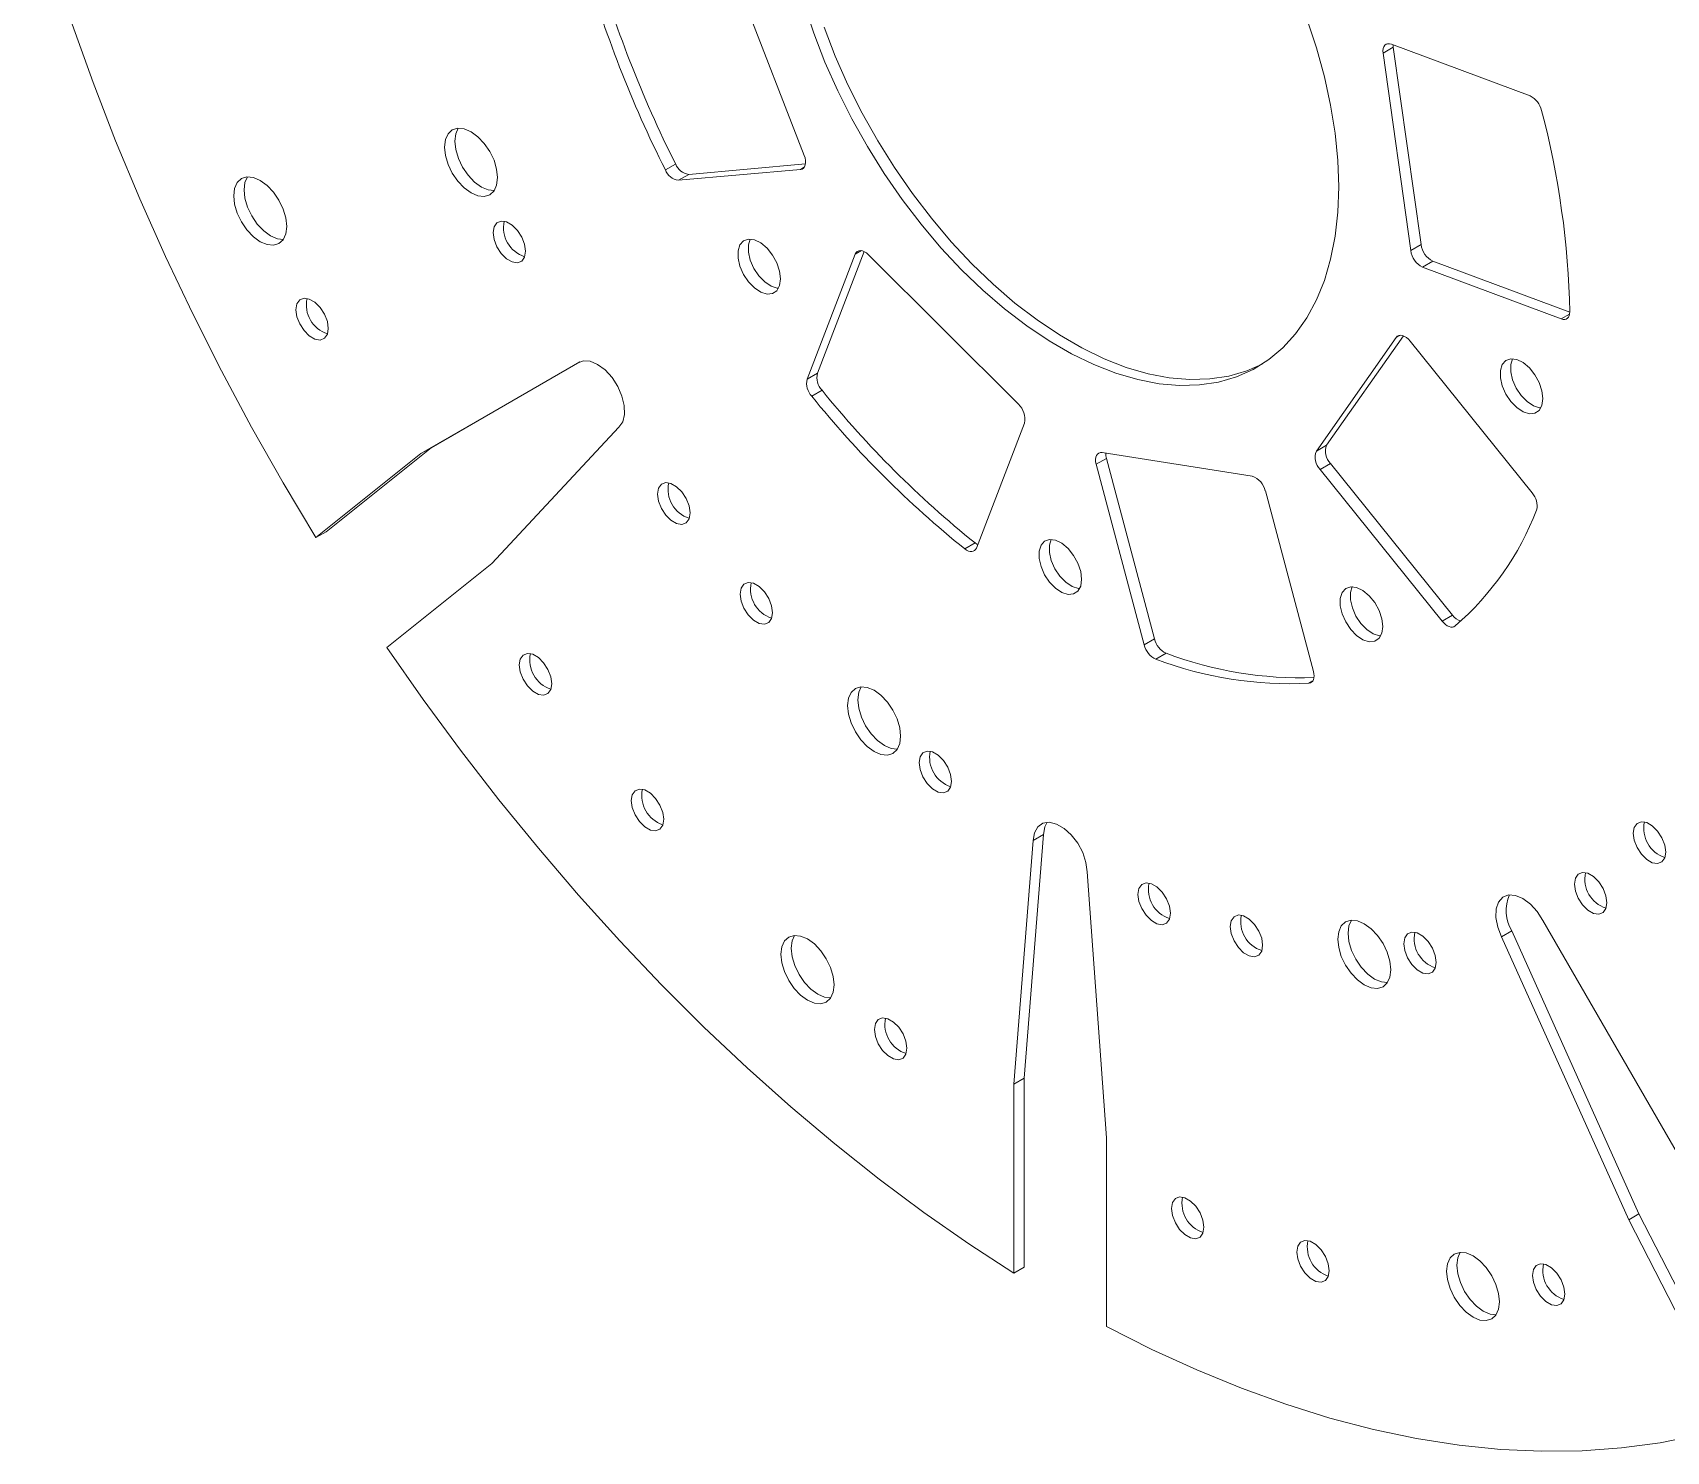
# Model space of a CAD drawing. Header units: millimetres. Extents: x 764 to 1780, y 1208 to 1927.
# Drawn here: x 1467.9 to 1636.2, y 1502.8 to 1649 of the extents above; entities that cross this region are included whole.
import ezdxf

# ---------------------------------------------------------------- set-up
doc = ezdxf.new("R2010")
doc.units = ezdxf.units.MM

msp = doc.modelspace()

# ---------------------------------------------------------------- linework, layer by layer
at = {"color": 7, "linetype": 'Continuous', "lineweight": 15}
for p, q in [((1547.378, 1636.339), (1539.158, 1657.526)), ((1608.077, 1647.485), (1607.016, 1646.873)), ((1607.016, 1646.873), (1609.871, 1626.529)), ((1622.162, 1642.457), (1607.876, 1647.795)), ((1608.061, 1647.726), (1608.077, 1647.485)), ((1608.077, 1647.485), (1610.931, 1627.141)), ((1533.075, 1634.834), (1534.135, 1635.447)), ((1534.427, 1633.767), (1546.99, 1634.89)), ((1535.488, 1634.379), (1547.506, 1635.454)), ((1535.488, 1634.379), (1534.427, 1633.767)), ((1552.637, 1626.159), (1547.675, 1613.282)), ((1553.565, 1626.427), (1548.736, 1613.894)), ((1569.445, 1610.695), (1553.996, 1626.106)), ((1609.871, 1626.529), (1610.931, 1627.141)), ((1612.16, 1625.438), (1611.1, 1624.826)), ((1611.1, 1624.826), (1625.386, 1619.488)), ((1612.16, 1625.438), (1626.262, 1620.169)), ((1609.117, 1617.736), (1601.211, 1606.487)), ((1608.371, 1617.57), (1600.151, 1605.875)), ((1622.382, 1601.554), (1609.82, 1617.182)), ((1524.026, 1614.924), (1507.885, 1605.603)), ((1524.248, 1615.051), (1508.946, 1606.215)), ((1524.246, 1615.051), (1524.026, 1614.924)), ((1547.675, 1613.282), (1548.736, 1613.894)), ((1549.215, 1612.13), (1548.155, 1611.517)), ((1515.189, 1594.289), (1528.29, 1608.331)), ((1565.117, 1595.882), (1570.079, 1608.759)), ((1508.946, 1606.215), (1498.112, 1597.56)), ((1508.946, 1606.215), (1507.885, 1605.603)), ((1600.151, 1605.875), (1601.211, 1606.487)), ((1507.885, 1605.603), (1497.052, 1596.948)), ((1578.511, 1605.116), (1577.45, 1604.504)), ((1577.45, 1604.504), (1582.411, 1585.898)), ((1593.533, 1603.283), (1578.084, 1605.708)), ((1578.511, 1605.116), (1583.472, 1586.511)), ((1601.599, 1604.59), (1600.539, 1603.977)), ((1601.599, 1604.59), (1614.162, 1588.961)), ((1600.539, 1603.977), (1613.102, 1588.349)), ((1599.854, 1583.16), (1594.892, 1601.766)), ((1498.112, 1597.56), (1497.052, 1596.948)), ((1563.922, 1595.788), (1564.982, 1596.4)), ((1504.364, 1585.641), (1515.189, 1594.289)), ((1613.102, 1588.349), (1614.162, 1588.961)), ((1582.411, 1585.898), (1583.472, 1586.511)), ((1584.668, 1585.036), (1583.607, 1584.424)), ((1570.981, 1565.743), (1568.991, 1540.632)), ((1572.042, 1566.355), (1570.052, 1541.244)), ((1572.042, 1566.355), (1570.981, 1565.743)), ((1578.537, 1535.105), (1576.547, 1562.53)), ((1639.652, 1529.523), (1623.501, 1557.497)), ((1620.299, 1556.44), (1619.238, 1555.827)), ((1619.238, 1555.827), (1632.331, 1526.676)), ((1620.299, 1556.44), (1633.392, 1527.288)), ((1570.052, 1541.244), (1568.991, 1540.632)), ((1568.991, 1540.632), (1568.991, 1521.169)), ((1570.052, 1541.244), (1570.052, 1521.782)), ((1578.537, 1515.659), (1578.537, 1535.105)), ((1633.392, 1527.288), (1632.331, 1526.676)), ((1633.392, 1527.288), (1644.225, 1506.125)), ((1632.331, 1526.676), (1643.165, 1505.513)), ((1570.052, 1521.782), (1568.991, 1521.169))]:
    msp.add_line(p, q, dxfattribs=at)
at = {"color": 8, "linetype": 'Continuous', "lineweight": 15}
for p, q in [((1546.99, 1634.89), (1547.378, 1635.114)), ((1553.271, 1626.525), (1552.637, 1626.159)), ((1625.386, 1619.488), (1626.246, 1619.984)), ((1608.759, 1617.795), (1608.371, 1617.57)), ((1599.374, 1581.949), (1599.783, 1582.185))]:
    msp.add_line(p, q, dxfattribs=at)
at = {"color": 7, "linetype": 'Continuous', "lineweight": 15, "flags": 128}
for points in [[(1462.664, 1685.578), (1463.758, 1679.718), (1465.036, 1673.809), (1466.496, 1667.859), (1468.136, 1661.878), (1469.953, 1655.877), (1471.944, 1649.865), (1474.105, 1643.853), (1476.434, 1637.851), (1478.926, 1631.869), (1481.577, 1625.916), (1484.382, 1620.004), (1487.338, 1614.141), (1490.438, 1608.337), (1493.678, 1602.603), (1497.052, 1596.948)], [(1547.369, 1651.911), (1548.36, 1648.928), (1549.515, 1645.951), (1550.828, 1642.997), (1552.289, 1640.087), (1553.89, 1637.239), (1555.619, 1634.471), (1557.466, 1631.802), (1559.419, 1629.248), (1561.465, 1626.827), (1563.591, 1624.554), (1565.782, 1622.444), (1568.026, 1620.511), (1570.306, 1618.766), (1572.609, 1617.222), (1574.92, 1615.888), (1577.223, 1614.773), (1579.503, 1613.885), (1581.747, 1613.228), (1583.938, 1612.808), (1586.064, 1612.627), (1588.11, 1612.685), (1590.063, 1612.984), (1591.91, 1613.521), (1593.639, 1614.292), (1595.24, 1615.292), (1596.701, 1616.515), (1598.014, 1617.953), (1599.169, 1619.597), (1600.159, 1621.436), (1600.979, 1623.457), (1601.622, 1625.649), (1602.084, 1627.996), (1602.362, 1630.484), (1602.455, 1633.096)], [(1602.455, 1633.096), (1602.362, 1635.816), (1602.084, 1638.626), (1601.622, 1641.507), (1600.979, 1644.44), (1600.159, 1647.408), (1599.169, 1650.39)], [(1549.421, 1649.541), (1550.576, 1646.563), (1551.888, 1643.609), (1553.35, 1640.699), (1554.95, 1637.851), (1556.68, 1635.083), (1558.527, 1632.414), (1560.48, 1629.861), (1562.526, 1627.44), (1564.651, 1625.167), (1566.843, 1623.057), (1569.086, 1621.123), (1571.367, 1619.379), (1573.67, 1617.834), (1575.98, 1616.5), (1578.283, 1615.386), (1580.564, 1614.497), (1582.807, 1613.841), (1584.999, 1613.42), (1587.125, 1613.239), (1589.171, 1613.298), (1591.123, 1613.596), (1592.97, 1614.133), (1594.574, 1614.838)], [(1607.016, 1646.873), (1607, 1647.121), (1607.025, 1647.345), (1607.09, 1647.536), (1607.192, 1647.687), (1607.327, 1647.791), (1607.491, 1647.845), (1607.676, 1647.846), (1607.876, 1647.795)], [(1515.785, 1634.041), (1515.692, 1634.911), (1515.419, 1635.829), (1514.985, 1636.733), (1514.42, 1637.561), (1513.761, 1638.256), (1513.054, 1638.772), (1512.347, 1639.072), (1511.688, 1639.138), (1511.123, 1638.963), (1510.689, 1638.56), (1510.416, 1637.957), (1510.323, 1637.195), (1510.416, 1636.325), (1510.689, 1635.406), (1511.123, 1634.503), (1511.688, 1633.675), (1512.347, 1632.98), (1513.054, 1632.464), (1513.761, 1632.163), (1514.42, 1632.098), (1514.985, 1632.273), (1515.419, 1632.675), (1515.692, 1633.279), (1515.785, 1634.041)], [(1511.728, 1639.141), (1511.477, 1638.569), (1511.384, 1637.807), (1511.477, 1636.937), (1511.749, 1636.019), (1512.184, 1635.115), (1512.749, 1634.287), (1513.408, 1633.592), (1514.115, 1633.076), (1514.822, 1632.776), (1515.441, 1632.707)], [(1547.378, 1636.339), (1547.464, 1636.071), (1547.511, 1635.81), (1547.518, 1635.566), (1547.484, 1635.349), (1547.411, 1635.166), (1547.301, 1635.026), (1547.159, 1634.933), (1546.99, 1634.89)], [(1494.064, 1629.017), (1493.971, 1629.887), (1493.698, 1630.806), (1493.264, 1631.709), (1492.699, 1632.537), (1492.04, 1633.232), (1491.333, 1633.748), (1490.626, 1634.049), (1489.967, 1634.114), (1489.402, 1633.939), (1488.968, 1633.537), (1488.695, 1632.933), (1488.602, 1632.171), (1488.695, 1631.301), (1488.968, 1630.383), (1489.402, 1629.479), (1489.967, 1628.651), (1490.626, 1627.956), (1491.333, 1627.44), (1492.04, 1627.14), (1492.699, 1627.074), (1493.264, 1627.249), (1493.698, 1627.652), (1493.971, 1628.255), (1494.064, 1629.017)], [(1490.007, 1634.117), (1489.756, 1633.546), (1489.663, 1632.783), (1489.756, 1631.913), (1490.028, 1630.995), (1490.462, 1630.091), (1491.028, 1629.263), (1491.687, 1628.568), (1492.394, 1628.053), (1493.101, 1627.752), (1493.72, 1627.684)], [(1518.661, 1626.458), (1518.56, 1627.176), (1518.27, 1627.924), (1517.825, 1628.611), (1517.28, 1629.155), (1516.7, 1629.49), (1516.155, 1629.575), (1515.71, 1629.401), (1515.42, 1628.988), (1515.32, 1628.387), (1515.42, 1627.669), (1515.71, 1626.921), (1516.155, 1626.234), (1516.7, 1625.69), (1517.28, 1625.355), (1517.825, 1625.27), (1518.27, 1625.444), (1518.56, 1625.856), (1518.661, 1626.458)], [(1544.944, 1623.606), (1544.847, 1624.412), (1544.562, 1625.258), (1544.116, 1626.071), (1543.548, 1626.778), (1542.908, 1627.316), (1542.254, 1627.637), (1541.643, 1627.713), (1541.13, 1627.537), (1540.761, 1627.124), (1540.567, 1626.512), (1540.567, 1625.754), (1540.761, 1624.919), (1541.13, 1624.079), (1541.643, 1623.311), (1542.254, 1622.681), (1542.908, 1622.247), (1543.548, 1622.047), (1544.116, 1622.097), (1544.562, 1622.395), (1544.847, 1622.913), (1544.944, 1623.606)], [(1541.811, 1627.717), (1541.628, 1627.124), (1541.628, 1626.366), (1541.821, 1625.531), (1542.191, 1624.692), (1542.704, 1623.923), (1543.314, 1623.294), (1543.969, 1622.86), (1544.608, 1622.659), (1544.737, 1622.648)], [(1552.637, 1626.159), (1552.727, 1626.324), (1552.851, 1626.444), (1553.006, 1626.515), (1553.185, 1626.534), (1553.381, 1626.5), (1553.587, 1626.415), (1553.795, 1626.282), (1553.996, 1626.106)], [(1498.348, 1618.502), (1498.247, 1619.22), (1497.957, 1619.968), (1497.513, 1620.655), (1496.967, 1621.199), (1496.387, 1621.534), (1495.842, 1621.619), (1495.398, 1621.445), (1495.107, 1621.032), (1495.007, 1620.431), (1495.107, 1619.713), (1495.398, 1618.965), (1495.842, 1618.278), (1496.387, 1617.734), (1496.967, 1617.399), (1497.513, 1617.314), (1497.957, 1617.488), (1498.247, 1617.9), (1498.348, 1618.502)], [(1626.262, 1620.205), (1626.248, 1619.998), (1626.202, 1619.816), (1626.125, 1619.664), (1626.019, 1619.548), (1625.887, 1619.47), (1625.735, 1619.434), (1625.566, 1619.439), (1625.386, 1619.488)], [(1608.371, 1617.57), (1608.492, 1617.696), (1608.643, 1617.772), (1608.82, 1617.797), (1609.015, 1617.769), (1609.22, 1617.69), (1609.428, 1617.562), (1609.63, 1617.391), (1609.82, 1617.182)], [(1528.29, 1608.331), (1528.68, 1608.881), (1528.87, 1609.641), (1528.845, 1610.553), (1528.606, 1611.544), (1528.172, 1612.538), (1527.577, 1613.458), (1526.867, 1614.232), (1526.098, 1614.8), (1525.329, 1615.118), (1524.62, 1615.16), (1524.026, 1614.924)], [(1623.492, 1611.275), (1623.394, 1612.08), (1623.11, 1612.927), (1622.664, 1613.74), (1622.095, 1614.447), (1621.456, 1614.985), (1620.802, 1615.306), (1620.191, 1615.382), (1619.678, 1615.205), (1619.308, 1614.793), (1619.115, 1614.181), (1619.115, 1613.423), (1619.308, 1612.587), (1619.678, 1611.748), (1620.191, 1610.98), (1620.802, 1610.35), (1621.456, 1609.916), (1622.095, 1609.715), (1622.664, 1609.766), (1623.11, 1610.064), (1623.394, 1610.582), (1623.492, 1611.275)], [(1620.359, 1615.386), (1620.176, 1614.793), (1620.176, 1614.035), (1620.369, 1613.2), (1620.739, 1612.36), (1621.252, 1611.592), (1621.862, 1610.963), (1622.516, 1610.528), (1623.156, 1610.328), (1623.285, 1610.317)], [(1577.45, 1604.504), (1577.398, 1604.766), (1577.387, 1605.013), (1577.416, 1605.233), (1577.485, 1605.42), (1577.591, 1605.565), (1577.73, 1605.664), (1577.896, 1605.712), (1578.084, 1605.708)], [(1535.614, 1599.503), (1535.513, 1600.221), (1535.223, 1600.968), (1534.778, 1601.656), (1534.233, 1602.199), (1533.653, 1602.534), (1533.108, 1602.62), (1532.663, 1602.446), (1532.373, 1602.033), (1532.273, 1601.431), (1532.373, 1600.714), (1532.663, 1599.966), (1533.108, 1599.279), (1533.653, 1598.735), (1534.233, 1598.4), (1534.778, 1598.314), (1535.223, 1598.488), (1535.513, 1598.901), (1535.614, 1599.503)], [(1565.117, 1595.882), (1565.038, 1595.732), (1564.931, 1595.618), (1564.798, 1595.543), (1564.645, 1595.509), (1564.475, 1595.517), (1564.294, 1595.568), (1564.108, 1595.659), (1563.922, 1595.788)], [(1564.982, 1596.4), (1565.168, 1596.272), (1565.25, 1596.227)], [(1575.965, 1592.66), (1575.868, 1593.465), (1575.583, 1594.312), (1575.137, 1595.125), (1574.568, 1595.832), (1573.929, 1596.37), (1573.275, 1596.691), (1572.664, 1596.767), (1572.151, 1596.59), (1571.782, 1596.178), (1571.588, 1595.566), (1571.588, 1594.808), (1571.782, 1593.972), (1572.151, 1593.133), (1572.664, 1592.365), (1573.275, 1591.735), (1573.929, 1591.301), (1574.568, 1591.1), (1575.137, 1591.151), (1575.583, 1591.449), (1575.868, 1591.967), (1575.965, 1592.66)], [(1572.832, 1596.771), (1572.649, 1596.178), (1572.649, 1595.42), (1572.842, 1594.585), (1573.212, 1593.745), (1573.725, 1592.977), (1574.335, 1592.348), (1574.99, 1591.913), (1575.629, 1591.713), (1575.758, 1591.702)], [(1544.113, 1589.211), (1544.012, 1589.929), (1543.722, 1590.677), (1543.278, 1591.364), (1542.733, 1591.908), (1542.153, 1592.243), (1541.607, 1592.329), (1541.163, 1592.155), (1540.873, 1591.742), (1540.772, 1591.14), (1540.873, 1590.422), (1541.163, 1589.675), (1541.607, 1588.987), (1542.153, 1588.444), (1542.733, 1588.109), (1543.278, 1588.023), (1543.722, 1588.197), (1544.012, 1588.61), (1544.113, 1589.211)], [(1606.986, 1587.79), (1606.888, 1588.596), (1606.604, 1589.442), (1606.158, 1590.255), (1605.589, 1590.962), (1604.95, 1591.5), (1604.296, 1591.821), (1603.685, 1591.897), (1603.172, 1591.721), (1602.802, 1591.308), (1602.609, 1590.696), (1602.609, 1589.938), (1602.802, 1589.103), (1603.172, 1588.263), (1603.685, 1587.495), (1604.296, 1586.865), (1604.95, 1586.431), (1605.589, 1586.231), (1606.158, 1586.281), (1606.604, 1586.579), (1606.888, 1587.097), (1606.986, 1587.79)], [(1603.853, 1591.901), (1603.67, 1591.308), (1603.67, 1590.55), (1603.863, 1589.715), (1604.233, 1588.876), (1604.746, 1588.107), (1605.356, 1587.478), (1606.011, 1587.043), (1606.65, 1586.843), (1606.779, 1586.832)], [(1614.454, 1587.855), (1614.324, 1587.776), (1614.172, 1587.738), (1614.004, 1587.742), (1613.824, 1587.788), (1613.638, 1587.876), (1613.451, 1588.001), (1613.271, 1588.16), (1613.102, 1588.349)], [(1504.364, 1585.641), (1508.112, 1580.284), (1511.97, 1575.043), (1515.931, 1569.928), (1519.99, 1564.946), (1524.138, 1560.106), (1528.37, 1555.417), (1532.677, 1550.885), (1537.054, 1546.519), (1541.492, 1542.326), (1545.985, 1538.312), (1550.523, 1534.486), (1555.101, 1530.852), (1559.71, 1527.418), (1564.343, 1524.189), (1568.991, 1521.169)], [(1521.366, 1581.903), (1521.266, 1582.621), (1520.976, 1583.368), (1520.531, 1584.055), (1519.986, 1584.599), (1519.406, 1584.934), (1518.861, 1585.02), (1518.416, 1584.846), (1518.126, 1584.433), (1518.025, 1583.831), (1518.126, 1583.113), (1518.416, 1582.366), (1518.861, 1581.679), (1519.406, 1581.135), (1519.986, 1580.8), (1520.531, 1580.714), (1520.976, 1580.888), (1521.266, 1581.301), (1521.366, 1581.903)], [(1599.854, 1583.16), (1599.902, 1582.924), (1599.918, 1582.7), (1599.9, 1582.495), (1599.851, 1582.316), (1599.771, 1582.167), (1599.662, 1582.055), (1599.529, 1581.981), (1599.374, 1581.949)], [(1557.314, 1576.489), (1557.221, 1577.359), (1556.948, 1578.277), (1556.514, 1579.181), (1555.948, 1580.008), (1555.289, 1580.704), (1554.582, 1581.219), (1553.876, 1581.52), (1553.217, 1581.585), (1552.651, 1581.41), (1552.217, 1581.008), (1551.944, 1580.405), (1551.851, 1579.642), (1551.944, 1578.772), (1552.217, 1577.854), (1552.651, 1576.95), (1553.217, 1576.122), (1553.876, 1575.427), (1554.582, 1574.912), (1555.289, 1574.611), (1555.948, 1574.546), (1556.514, 1574.72), (1556.948, 1575.123), (1557.221, 1575.726), (1557.314, 1576.489)], [(1553.256, 1581.588), (1553.005, 1581.017), (1552.912, 1580.254), (1553.005, 1579.384), (1553.278, 1578.466), (1553.712, 1577.562), (1554.277, 1576.735), (1554.936, 1576.039), (1555.643, 1575.524), (1556.35, 1575.223), (1556.97, 1575.155)], [(1562.565, 1571.841), (1562.465, 1572.559), (1562.174, 1573.307), (1561.73, 1573.994), (1561.185, 1574.538), (1560.605, 1574.873), (1560.059, 1574.958), (1559.615, 1574.784), (1559.325, 1574.371), (1559.224, 1573.77), (1559.325, 1573.052), (1559.615, 1572.304), (1560.059, 1571.617), (1560.605, 1571.073), (1561.185, 1570.738), (1561.73, 1570.653), (1562.174, 1570.827), (1562.465, 1571.239), (1562.565, 1571.841)], [(1532.907, 1567.929), (1532.806, 1568.647), (1532.516, 1569.395), (1532.072, 1570.082), (1531.526, 1570.626), (1530.946, 1570.961), (1530.401, 1571.047), (1529.957, 1570.872), (1529.666, 1570.46), (1529.566, 1569.858), (1529.666, 1569.14), (1529.957, 1568.393), (1530.401, 1567.705), (1530.946, 1567.161), (1531.526, 1566.827), (1532.072, 1566.741), (1532.516, 1566.915), (1532.806, 1567.328), (1532.907, 1567.929)], [(1576.547, 1562.53), (1576.414, 1563.49), (1576.075, 1564.493), (1575.557, 1565.46), (1574.899, 1566.316), (1574.152, 1566.995), (1573.375, 1567.443), (1572.629, 1567.626), (1571.971, 1567.53), (1571.452, 1567.162), (1571.113, 1566.55), (1570.981, 1565.743)], [(1572.398, 1567.625), (1572.174, 1567.162), (1572.042, 1566.355)], [(1636.145, 1564.559), (1636.045, 1565.277), (1635.754, 1566.024), (1635.31, 1566.712), (1634.765, 1567.256), (1634.185, 1567.59), (1633.639, 1567.676), (1633.195, 1567.502), (1632.905, 1567.089), (1632.804, 1566.488), (1632.905, 1565.77), (1633.195, 1565.022), (1633.639, 1564.335), (1634.185, 1563.791), (1634.765, 1563.456), (1635.31, 1563.37), (1635.754, 1563.544), (1636.045, 1563.957), (1636.145, 1564.559)], [(1630.077, 1559.331), (1629.977, 1560.049), (1629.686, 1560.797), (1629.242, 1561.484), (1628.697, 1562.028), (1628.117, 1562.363), (1627.571, 1562.448), (1627.127, 1562.274), (1626.837, 1561.862), (1626.736, 1561.26), (1626.837, 1560.542), (1627.127, 1559.794), (1627.571, 1559.107), (1628.117, 1558.563), (1628.697, 1558.228), (1629.242, 1558.143), (1629.686, 1558.317), (1629.977, 1558.73), (1630.077, 1559.331)], [(1585.109, 1558.259), (1585.008, 1558.977), (1584.718, 1559.725), (1584.273, 1560.412), (1583.728, 1560.956), (1583.148, 1561.291), (1582.603, 1561.376), (1582.158, 1561.202), (1581.868, 1560.789), (1581.768, 1560.188), (1581.868, 1559.47), (1582.158, 1558.722), (1582.603, 1558.035), (1583.148, 1557.491), (1583.728, 1557.156), (1584.273, 1557.07), (1584.718, 1557.245), (1585.008, 1557.657), (1585.109, 1558.259)], [(1623.501, 1557.497), (1622.908, 1558.418), (1622.199, 1559.195), (1621.43, 1559.765), (1620.661, 1560.085), (1619.951, 1560.131), (1619.356, 1559.898), (1618.922, 1559.404), (1618.683, 1558.689), (1618.658, 1557.807), (1618.847, 1556.828), (1619.238, 1555.827)], [(1594.617, 1554.954), (1594.516, 1555.672), (1594.226, 1556.42), (1593.782, 1557.107), (1593.237, 1557.651), (1592.656, 1557.986), (1592.111, 1558.071), (1591.667, 1557.897), (1591.377, 1557.484), (1591.276, 1556.883), (1591.377, 1556.165), (1591.667, 1555.417), (1592.111, 1554.73), (1592.656, 1554.186), (1593.237, 1553.851), (1593.782, 1553.765), (1594.226, 1553.94), (1594.516, 1554.352), (1594.617, 1554.954)], [(1607.817, 1552.436), (1607.724, 1553.306), (1607.451, 1554.224), (1607.017, 1555.128), (1606.452, 1555.956), (1605.793, 1556.651), (1605.086, 1557.166), (1604.379, 1557.467), (1603.721, 1557.532), (1603.155, 1557.358), (1602.721, 1556.955), (1602.448, 1556.352), (1602.355, 1555.589), (1602.448, 1554.719), (1602.721, 1553.801), (1603.155, 1552.897), (1603.721, 1552.07), (1604.379, 1551.374), (1605.086, 1550.859), (1605.793, 1550.558), (1606.452, 1550.493), (1607.017, 1550.667), (1607.451, 1551.07), (1607.724, 1551.673), (1607.817, 1552.436)], [(1603.76, 1557.535), (1603.509, 1556.964), (1603.416, 1556.202), (1603.509, 1555.331), (1603.782, 1554.413), (1604.216, 1553.51), (1604.781, 1552.682), (1605.44, 1551.986), (1606.147, 1551.471), (1606.854, 1551.17), (1607.473, 1551.102)], [(1550.451, 1550.874), (1550.358, 1551.744), (1550.085, 1552.662), (1549.651, 1553.566), (1549.085, 1554.393), (1548.426, 1555.089), (1547.719, 1555.604), (1547.013, 1555.905), (1546.354, 1555.97), (1545.788, 1555.795), (1545.354, 1555.393), (1545.081, 1554.79), (1544.988, 1554.027), (1545.081, 1553.157), (1545.354, 1552.239), (1545.788, 1551.335), (1546.354, 1550.507), (1547.013, 1549.812), (1547.719, 1549.296), (1548.426, 1548.996), (1549.085, 1548.931), (1549.651, 1549.105), (1550.085, 1549.508), (1550.358, 1550.111), (1550.451, 1550.874)], [(1546.393, 1555.973), (1546.142, 1555.402), (1546.049, 1554.639), (1546.142, 1553.769), (1546.415, 1552.851), (1546.849, 1551.947), (1547.414, 1551.12), (1548.073, 1550.424), (1548.78, 1549.909), (1549.487, 1549.608), (1550.107, 1549.54)], [(1612.492, 1553.185), (1612.391, 1553.903), (1612.101, 1554.65), (1611.657, 1555.338), (1611.111, 1555.882), (1610.531, 1556.216), (1609.986, 1556.302), (1609.542, 1556.128), (1609.251, 1555.715), (1609.151, 1555.114), (1609.251, 1554.396), (1609.542, 1553.648), (1609.986, 1552.961), (1610.531, 1552.417), (1611.111, 1552.082), (1611.657, 1551.996), (1612.101, 1552.171), (1612.391, 1552.583), (1612.492, 1553.185)], [(1557.961, 1544.344), (1557.86, 1545.062), (1557.57, 1545.81), (1557.125, 1546.497), (1556.58, 1547.041), (1556, 1547.376), (1555.455, 1547.461), (1555.01, 1547.287), (1554.72, 1546.874), (1554.62, 1546.273), (1554.72, 1545.555), (1555.01, 1544.807), (1555.455, 1544.12), (1556, 1543.576), (1556.58, 1543.241), (1557.125, 1543.156), (1557.57, 1543.33), (1557.86, 1543.742), (1557.961, 1544.344)], [(1588.57, 1525.903), (1588.469, 1526.62), (1588.179, 1527.368), (1587.735, 1528.055), (1587.189, 1528.599), (1586.609, 1528.934), (1586.064, 1529.02), (1585.62, 1528.846), (1585.329, 1528.433), (1585.229, 1527.831), (1585.329, 1527.113), (1585.62, 1526.366), (1586.064, 1525.678), (1586.609, 1525.135), (1587.189, 1524.8), (1587.735, 1524.714), (1588.179, 1524.888), (1588.469, 1525.301), (1588.57, 1525.903)], [(1601.48, 1521.415), (1601.379, 1522.133), (1601.089, 1522.881), (1600.645, 1523.568), (1600.1, 1524.112), (1599.519, 1524.447), (1598.974, 1524.532), (1598.53, 1524.358), (1598.24, 1523.945), (1598.139, 1523.344), (1598.24, 1522.626), (1598.53, 1521.878), (1598.974, 1521.191), (1599.519, 1520.647), (1600.1, 1520.312), (1600.645, 1520.227), (1601.089, 1520.401), (1601.379, 1520.813), (1601.48, 1521.415)], [(1619.024, 1518.215), (1618.931, 1519.085), (1618.658, 1520.003), (1618.224, 1520.907), (1617.658, 1521.735), (1616.999, 1522.43), (1616.293, 1522.946), (1615.586, 1523.246), (1614.927, 1523.312), (1614.361, 1523.137), (1613.927, 1522.734), (1613.654, 1522.131), (1613.561, 1521.369), (1613.654, 1520.498), (1613.927, 1519.58), (1614.361, 1518.677), (1614.927, 1517.849), (1615.586, 1517.153), (1616.293, 1516.638), (1616.999, 1516.337), (1617.658, 1516.272), (1618.224, 1516.447), (1618.658, 1516.849), (1618.931, 1517.453), (1619.024, 1518.215)], [(1614.966, 1523.315), (1614.715, 1522.743), (1614.622, 1521.981), (1614.715, 1521.111), (1614.988, 1520.193), (1615.422, 1519.289), (1615.988, 1518.461), (1616.646, 1517.766), (1617.353, 1517.25), (1618.06, 1516.95), (1618.68, 1516.881)], [(1625.75, 1519.013), (1625.649, 1519.731), (1625.359, 1520.479), (1624.915, 1521.166), (1624.37, 1521.71), (1623.789, 1522.045), (1623.244, 1522.13), (1622.8, 1521.956), (1622.51, 1521.543), (1622.409, 1520.942), (1622.51, 1520.224), (1622.8, 1519.476), (1623.244, 1518.789), (1623.789, 1518.245), (1624.37, 1517.91), (1624.915, 1517.825), (1625.359, 1517.999), (1625.649, 1518.411), (1625.75, 1519.013)], [(1578.537, 1515.659), (1583.186, 1513.311), (1587.819, 1511.191), (1592.428, 1509.304), (1597.005, 1507.652), (1601.544, 1506.239), (1606.037, 1505.065), (1610.475, 1504.134), (1614.851, 1503.447), (1619.159, 1503.005), (1623.391, 1502.809), (1627.539, 1502.859), (1631.598, 1503.155), (1635.559, 1503.697), (1639.417, 1504.483), (1643.165, 1505.513)]]:
    msp.add_lwpolyline(points, dxfattribs=at)
at = {"color": 7, "linetype": 'Continuous', "lineweight": 15}
for centre, radius, start, end in [((1639.758, 1688.665), 119.495, 195.63641, 206.77495), ((1640.819, 1689.278), 119.495, 195.63641, 206.77495), ((1621.191, 1640.466), 2.215, 13.11126, 63.9919), ((1537.944, 1618.398), 88.337, 1.17214, 14.80369), ((1534.637, 1635.423), 1.669, 200.64943, 262.78398), ((1535.698, 1636.035), 1.669, 200.64943, 262.78398), ((1519.544, 1628.897), 3.149, 167.89887, 252.09576), ((1612.088, 1626.834), 2.238, 187.8402, 243.78618), ((1613.149, 1627.446), 2.238, 187.8402, 243.78618), ((1499.231, 1620.941), 3.149, 167.89887, 252.09576), ((1549.605, 1612.859), 1.975, 167.62013, 222.76948), ((1550.665, 1613.471), 1.975, 167.62013, 222.76948), ((1630.358, 1678.153), 105.819, 219.02859, 231.10983), ((1631.419, 1678.765), 105.819, 219.02859, 231.10983), ((1568.07, 1609.173), 2.051, 348.36502, 47.89945), ((1601.808, 1605.225), 1.78, 158.60544, 224.52387), ((1602.868, 1605.838), 1.78, 158.60544, 224.52387), ((1580.094, 1605.57), 1.647, 177.18975, 195.98815), ((1536.497, 1601.941), 3.149, 167.89887, 252.09576), ((1592.886, 1601.336), 2.051, 12.09872, 71.63772), ((1620.942, 1600.236), 1.952, 346.86506, 42.46926), ((1594.707, 1610.651), 30.16, 310.90159, 338.89707), ((1544.996, 1591.65), 3.149, 167.89887, 252.09576), ((1615.425, 1589.858), 1.549, 215.37772, 255.4617), ((1584.55, 1586.411), 2.199, 193.47033, 244.60599), ((1585.611, 1587.023), 2.199, 193.47033, 244.60599), ((1522.25, 1584.341), 3.149, 167.89887, 252.09576), ((1597.45, 1621.15), 39.248, 249.34653, 272.80957), ((1598.574, 1622.003), 39.496, 249.38456, 271.93284), ((1563.449, 1574.28), 3.149, 167.89887, 252.09576), ((1533.79, 1570.368), 3.149, 167.89887, 252.09576), ((1637.029, 1566.998), 3.149, 167.89887, 252.09576), ((1630.961, 1561.77), 3.149, 167.89887, 252.09576), ((1585.992, 1560.698), 3.149, 167.89887, 252.09576), ((1623.543, 1558.507), 3.847, 154.84908, 212.50832), ((1595.5, 1557.393), 3.149, 167.89887, 252.09576), ((1613.375, 1555.624), 3.149, 167.89887, 252.09576), ((1558.844, 1546.783), 3.149, 167.89887, 252.09576), ((1589.453, 1528.341), 3.149, 167.89887, 252.09576), ((1602.363, 1523.854), 3.149, 167.89887, 252.09576), ((1626.633, 1521.452), 3.149, 167.89887, 252.09576)]:
    msp.add_arc(centre, radius, start, end, dxfattribs=at)

doc.saveas('drawing.dxf')
